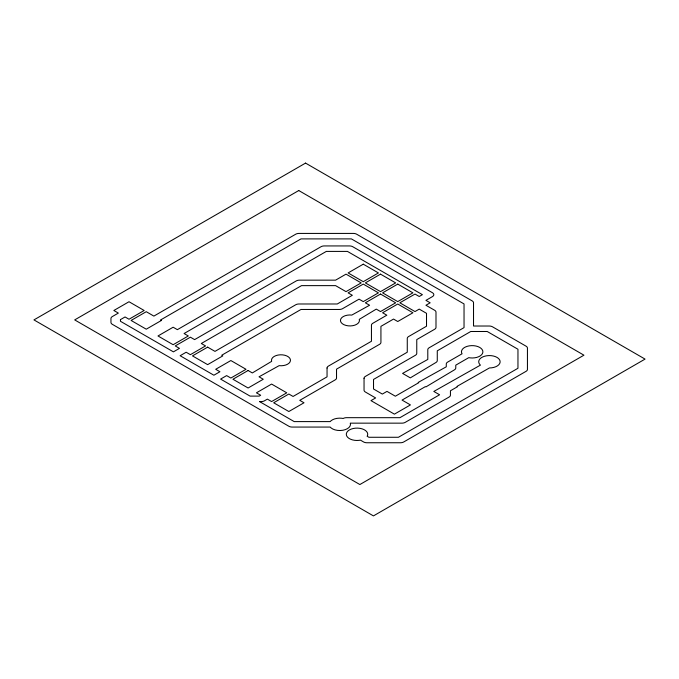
<?xml version="1.0" encoding="UTF-8"?>
<svg xmlns="http://www.w3.org/2000/svg" width="679" height="679" viewBox="0 0 679 679"><rect width="100%" height="100%" fill="white"/><g stroke="black" fill="none" stroke-linecap="round" stroke-linejoin="round"><path stroke-width="1.02" d="M120.446 319.622L120.446 321.277L173.417 351.858L179.46 348.369L175.233 345.925L190.392 337.183L194.618 339.619L296.222 280.953A4.745 2.733 0 0 1 299.575 280.155L335.604 280.155L346.018 274.146L361.177 282.897L346.018 291.639L335.604 285.63L301.535 285.63L201.323 343.489L205.55 345.925L190.392 354.676L186.165 352.24L180.122 355.728L213.885 375.224L219.928 371.736L215.701 369.291L230.86 360.541L246.019 369.291L230.86 378.042L226.633 375.606L220.59 379.094L250.067 396.112L259.183 396.112L260.668 395.254L256.441 392.818L271.6 384.068L286.759 392.818L271.6 401.561L267.373 399.125L264.496 400.788A4.745 2.741 0 0 1 261.143 401.586L259.548 401.586L294.202 421.6L330.215 421.6L330.86 420.895A10.72 6.187 0 0 1 341.86 418.264L343.175 418.493A4.745 2.741 0 0 1 346.562 417.678L399.931 417.678L439.593 394.779L433.813 391.443L480.435 365.124L479.518 364.131A10.72 6.187 0 0 1 486.648 355.788A10.72 6.187 0 0 1 500.05 360.956A10.72 6.187 0 0 1 489.423 367.95L457.06 386.359L457.578 386.665L450.44 390.781L450.44 395.127A4.745 2.733 0 0 1 449.048 397.062L405.253 422.346A4.745 2.733 0 0 1 401.9 423.153L350.288 423.153L350.491 424.333A10.72 6.187 0 0 1 342.887 430.257A10.72 6.187 0 0 1 330.86 427.77L330.215 427.066L292.242 427.066A4.745 2.733 0 0 1 288.889 426.268L112.349 324.341A4.745 2.733 0 0 1 110.957 322.406L110.957 318.485A4.745 2.733 0 0 1 112.349 316.55L118.35 313.087L113.851 310.49L129.01 301.739L144.169 310.49L129.01 319.24L125.055 316.957L120.446 319.622M327.049 368.026L327.049 376.845L293.073 396.46L288.847 394.024L273.688 402.774L288.847 411.525L304.005 402.774L299.779 400.33L335.137 379.917A4.745 2.741 0 0 0 336.529 377.982L336.529 369.155L379.536 344.329A4.745 2.733 0 0 0 380.927 342.386L380.927 326.353L393.531 319.071L397.758 321.515L412.917 312.764L397.758 304.014L382.6 312.764L386.826 315.2L372.83 323.28A4.745 2.733 0 0 0 371.447 325.216L371.447 341.257L328.441 366.083A4.745 2.733 0 0 0 327.049 368.026M364.046 378.313L364.046 390.119A4.745 2.733 0 0 0 365.438 392.055L375.631 397.945L370.972 400.627L394.406 414.156L410.422 404.913L402.061 400.084L425.419 386.597L425.937 386.894L454.378 369.877A4.745 2.741 0 0 0 455.77 367.942L455.77 365.158L468.773 357.646L470.089 357.875A10.72 6.187 0 0 0 482.871 352.214A10.72 6.187 0 0 0 471.472 345.636A10.72 6.187 0 0 0 461.669 353.021L462.068 353.776L447.673 362.085A4.745 2.741 0 0 0 446.281 364.02L446.281 366.804L418.196 382.421L418.714 382.727L395.356 396.213L386.988 391.384L382.328 394.075L373.526 388.991L373.526 379.442L415.37 355.287A4.745 2.733 0 0 0 416.762 353.352L416.762 339.585L434.611 329.281A4.745 2.733 0 0 0 435.994 327.346L435.994 312.187A4.745 2.733 0 0 0 434.611 310.252L425.937 305.244L430.163 302.809L425.937 300.364L432.447 296.604A4.745 2.733 0 0 0 432.447 292.734L352.766 246.732A4.745 2.733 0 0 0 349.413 245.934L324.358 245.934A4.745 2.733 0 0 0 321.006 246.732L177.372 329.663L173.145 327.219L157.986 335.969L173.145 344.72L188.304 335.969L184.077 333.533L326.319 251.408L347.453 251.408L422.389 294.669L419.232 296.494L415.005 294.058L399.846 302.809L415.005 311.559L419.232 309.115L426.514 313.325L426.514 326.217L408.665 336.521A4.745 2.733 0 0 0 407.273 338.456L407.273 352.214L365.438 376.378A4.745 2.733 0 0 0 364.046 378.313M367.526 435.494L367.127 436.257L368.892 437.276L398.429 437.276L517.958 368.273L517.958 349.244L487.225 331.496L470.742 331.496L437.276 350.822L437.276 360.583A4.745 2.733 0 0 1 435.893 362.518L410.32 377.872L402.579 373.408L427.795 359.446L427.795 349.685A4.745 2.733 0 0 1 429.187 347.75L464.037 327.626L464.037 303.937L351.391 238.898L300.992 238.898L160.583 319.97L161.415 320.446L146.257 329.196L131.098 320.446L146.257 311.695L153.878 316.1L295.679 234.23A4.745 2.733 0 0 1 299.032 233.423L353.352 233.423A4.745 2.733 0 0 1 356.704 234.23L472.134 300.873A4.745 2.733 0 0 1 473.526 302.809L473.526 326.022L489.186 326.022A4.745 2.733 0 0 1 492.538 326.828L526.047 346.171A4.745 2.733 0 0 1 527.439 348.106L527.439 369.401A4.745 2.733 0 0 1 526.047 371.337L403.75 441.953A4.745 2.733 0 0 1 400.398 442.75L366.932 442.75A4.745 2.733 0 0 1 363.579 441.953L360.422 440.128L359.106 440.357A10.72 6.187 0 0 1 346.324 434.696A10.72 6.187 0 0 1 357.723 428.118A10.72 6.187 0 0 1 367.526 435.494M305.55 163.096L33.95 319.902L373.45 515.904L645.05 359.098L305.55 163.096M298.76 190.536L74.69 319.902L359.87 484.543L583.94 355.185L298.76 190.536M207.638 347.139L192.48 355.889L207.638 364.64L222.797 355.889L221.694 355.253L300.992 309.463L339.228 309.463A4.745 2.733 0 0 0 342.581 308.665L359.038 299.159L363.265 301.603L378.424 292.853L363.265 284.102L348.106 292.853L352.333 295.289L337.268 303.988L299.032 303.988A4.745 2.733 0 0 0 295.679 304.795L214.988 351.382L207.638 347.139M363.265 264.182L348.106 272.933L363.265 281.683L378.424 272.933L363.265 264.182M380.512 274.146L365.353 282.897L380.512 291.639L395.67 282.897L380.512 274.146M248.107 370.505L232.948 379.247L248.107 387.998L263.265 379.247L259.038 376.811L279.12 365.658A9.498 5.483 0 0 0 290.451 360.634A9.498 5.483 0 0 0 280.351 354.803A9.498 5.483 0 0 0 271.659 361.347L252.333 372.941L248.107 370.505M380.512 294.058L365.353 302.809L369.58 305.244L351.807 315.073A9.498 5.483 0 0 0 340.476 320.089A9.498 5.483 0 0 0 350.576 325.92A9.498 5.483 0 0 0 359.267 319.376L376.285 309.115L380.512 311.559L395.67 302.809L380.512 294.058M397.758 284.102L382.6 292.853L397.758 301.603L412.917 292.853L397.758 284.102"/></g></svg>
